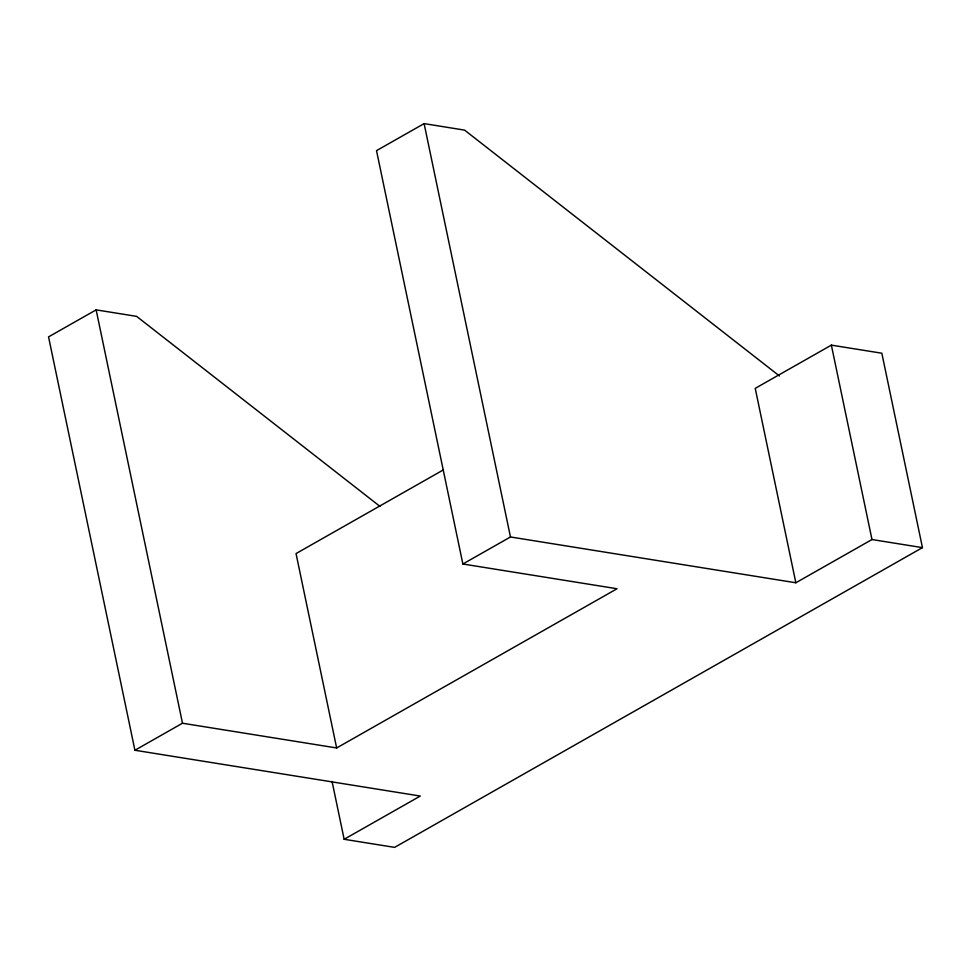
<?xml version="1.0" encoding="UTF-8"?>
<svg xmlns="http://www.w3.org/2000/svg" width="971" height="971" viewBox="0 0 971 971"><rect width="100%" height="100%" fill="white"/><g stroke="black" fill="none" stroke-linecap="round" stroke-linejoin="round"><path stroke-width="1.46" d="M379.928 506.352L136.608 316.364L96.141 309.87L48.55 336.888L134.908 750.255L420.285 796.05L344.147 839.284L332.058 781.412M779.458 375.983L464.575 130.114L424.109 123.62L376.517 150.639L462.876 564.005L617.034 588.742L336.646 747.961L182.487 723.225L134.908 750.255M443.468 469.843L296.034 553.567L336.646 747.961M831.37 345.13L755.232 388.364L795.844 582.77L871.982 539.536L922.45 547.632L881.838 353.226L831.37 345.13L871.982 539.536M462.876 564.005L510.467 536.975L795.844 582.77M922.45 547.632L394.614 847.38L344.147 839.284M424.109 123.62L510.467 536.975M96.141 309.87L182.487 723.225"/></g></svg>
